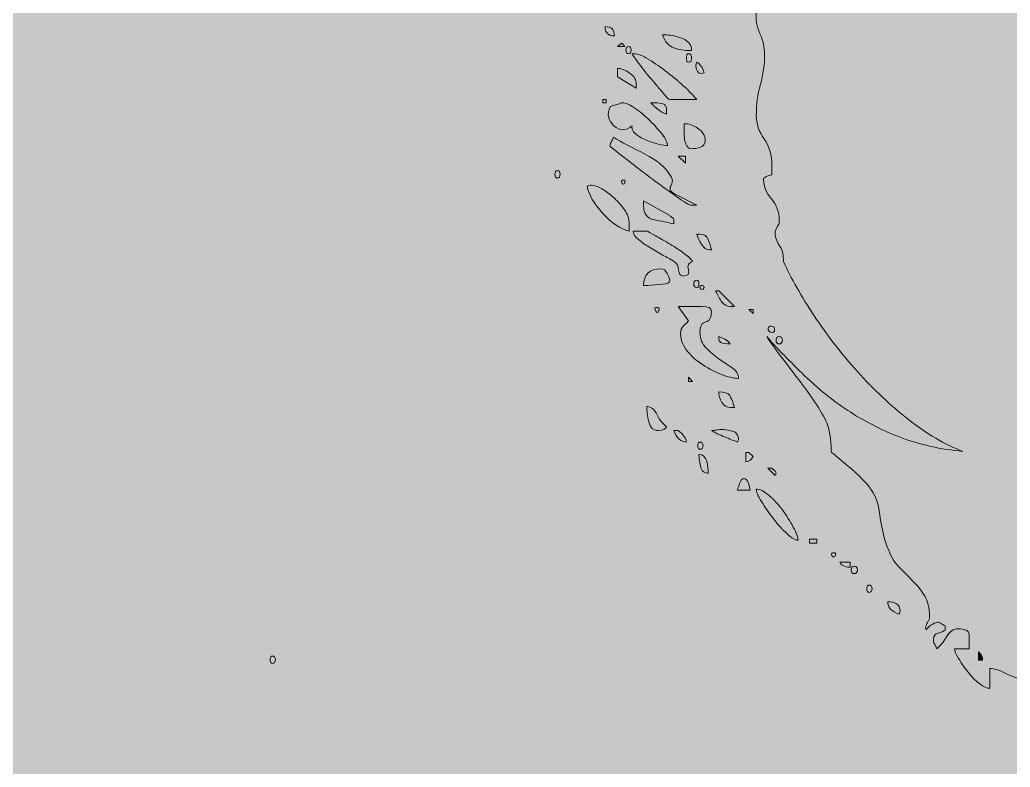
# Model space of a CAD drawing. Extents: x 885 to 2116, y -2379 to -620.
# Drawn here: x 1377.3 to 1460.9, y -798.7 to -735.6 of the extents above; entities that cross this region are included whole.
import ezdxf

# ---------------------------------------------------------------- set-up
doc = ezdxf.new("R2010")
doc.units = 0
doc.header["$MEASUREMENT"] = 0
doc.layers.add('Layer 1', color=7, linetype='Continuous')

# ---------------------------------------------------------------- blocks, each defined once
blk = doc.blocks.new('block 4')
at = {"layer": 'Layer 1', "true_color": 0x2e3543}
h = blk.add_hatch(color=159, dxfattribs=at)
h.dxf.hatch_style = 2
h.paths.add_polyline_path([(2116.111, -2379.24), (884.786, -2379.24), (884.786, -620.208), (2116.111, -620.208)])
blk = doc.blocks.new('block 3')
at = {"layer": 'Layer 1'}
blk.add_blockref('block 4', (0, 0), dxfattribs=at)
blk = doc.blocks.new('block 5')
at = {"layer": 'Layer 1', "true_color": 0xebe715}
h = blk.add_hatch(color=2, dxfattribs=at)
h.dxf.hatch_style = 2
edge = h.paths.add_edge_path()
edge.add_spline(control_points=[(1458.2, -789.639), (1458.2, -789.639), (1458.552, -789.639), (1458.552, -789.639), (1458.552, -789.347), (1458.434, -789.11), (1458.2, -788.934), (1458.2, -788.934), (1458.2, -789.639), (1458.2, -789.639)], knot_values=[0, 0, 0, 0, 1, 1, 1, 2, 2, 2, 3, 3, 3, 3], degree=3, periodic=1)
at = {"layer": 'Layer 1', "lineweight": 0}
for points in [[(1427.746, -737.885), (1428.099, -737.621), (1428.363, -737.885), (1427.746, -737.885)], [(1426.778, -742.372), (1426.778, -742.637), (1426.515, -742.637), (1426.515, -742.372), (1426.778, -742.372)], [(1433.467, -747.127), (1433.467, -747.741), (1432.852, -747.127), (1433.467, -747.127)], [(1438.836, -760.066), (1439.189, -760.066), (1439.189, -760.418), (1438.836, -760.066)], [(1434.083, -766.136), (1433.732, -766.136), (1433.732, -765.787), (1434.083, -766.136)], [(1440.422, -773.445), (1440.773, -773.445), (1441.037, -773.706), (1441.126, -773.882), (1441.037, -774.059), (1440.422, -773.445)], [(1444.558, -779.427), (1444.558, -779.78), (1443.942, -779.78), (1443.942, -779.427), (1444.558, -779.427)]]:
    blk.add_lwpolyline(points, dxfattribs=at)
for points, knots in [([(2085.856, -929.007), (2085.63, -928.87), (2085.406, -928.746), (2085.18, -928.61), (2085.18, -928.61), (2085.18, -716.487), (2085.18, -716.487), (2085.18, -682.754), (2057.734, -655.309), (2024, -655.309), (2024, -655.309), (976.897, -655.309), (976.897, -655.309), (943.162, -655.309), (915.717, -682.754), (915.717, -716.487), (915.717, -716.487), (915.717, -928.61), (915.717, -928.61), (915.491, -928.746), (915.267, -928.87), (915.04, -929.007), (915.04, -929.007), (915.281, -929.052), (915.717, -929.139), (915.717, -929.139), (915.717, -2282.962), (915.717, -2282.962), (915.717, -2316.695), (943.162, -2344.138), (976.897, -2344.138), (976.897, -2344.138), (2024, -2344.138), (2024, -2344.138), (2057.734, -2344.138), (2085.18, -2316.695), (2085.18, -2282.962), (2085.18, -2282.962), (2085.18, -929.139), (2085.18, -929.139), (2085.615, -929.052), (2085.856, -929.007), (2085.856, -929.007)], [0, 0, 0, 0, 1, 1, 1, 2, 2, 2, 3, 3, 3, 4, 4, 4, 5, 5, 5, 6, 6, 6, 7, 7, 7, 8, 8, 8, 9, 9, 9, 10, 10, 10, 11, 11, 11, 12, 12, 12, 13, 13, 13, 14, 14, 14, 14]), ([(1511.802, -700.742), (1511.627, -700.975), (1511.523, -701.183), (1511.495, -701.356), (1511.465, -701.532), (1511.451, -701.769), (1511.451, -702.061), (1511.451, -702.707), (1511.583, -703.353), (1511.846, -703.998), (1512.11, -704.643), (1512.419, -705.275), (1512.77, -705.892), (1513.123, -706.506), (1513.475, -707.109), (1513.827, -707.695), (1514.179, -708.284), (1514.472, -708.837), (1514.707, -709.366), (1514.707, -709.486), (1514.765, -709.691), (1514.883, -709.984), (1515, -710.277), (1515.118, -710.658), (1515.236, -711.127), (1515.468, -712.71), (1515.573, -714.502), (1515.543, -716.495), (1515.513, -718.492), (1515.336, -720.503), (1515.015, -722.527), (1514.693, -724.548), (1514.194, -726.503), (1513.52, -728.379), (1512.844, -730.256), (1512.008, -731.843), (1511.01, -733.13), (1512.477, -731.959), (1513.708, -730.743), (1514.707, -729.48), (1515.705, -728.217), (1516.511, -726.897), (1517.128, -725.518), (1517.744, -724.139), (1518.257, -722.672), (1518.668, -721.116), (1519.077, -719.564), (1519.46, -717.907), (1519.813, -716.142), (1519.813, -716.672), (1519.768, -717.377), (1519.68, -718.255), (1519.592, -719.138), (1519.49, -720.062), (1519.372, -721.028), (1519.254, -721.998), (1519.109, -722.922), (1518.932, -723.801), (1518.756, -724.683), (1518.55, -725.384), (1518.315, -725.913), (1518.081, -726.503), (1518.153, -727), (1518.536, -727.409), (1518.917, -727.822), (1519.109, -728.086), (1519.109, -728.203), (1519.109, -728.672), (1518.947, -728.997), (1518.624, -729.169), (1518.301, -729.346), (1518.141, -729.642), (1518.141, -730.051), (1518.141, -730.52), (1518.257, -730.975), (1518.492, -731.416), (1518.726, -731.854), (1518.844, -732.28), (1518.844, -732.693), (1518.844, -732.75), (1518.814, -732.778), (1518.756, -732.778), (1518.756, -732.898), (1518.652, -733.176), (1518.448, -733.617), (1518.241, -734.054), (1518.141, -734.333), (1518.141, -734.453), (1518.197, -734.979), (1518.301, -735.377), (1518.448, -735.638), (1518.594, -735.903), (1518.784, -736.094), (1519.02, -736.213), (1519.254, -736.33), (1519.49, -736.464), (1519.724, -736.609), (1519.957, -736.756), (1520.194, -736.975), (1520.428, -737.268), (1520.017, -737.737), (1519.738, -738.15), (1519.592, -738.499), (1519.446, -738.852), (1519.372, -739.293), (1519.372, -739.822), (1519.372, -740.115), (1519.401, -740.365), (1519.46, -740.57), (1519.518, -740.774), (1519.724, -740.936), (1520.076, -741.053), (1519.782, -741.173), (1519.592, -741.303), (1519.504, -741.448), (1519.416, -741.596), (1519.372, -741.787), (1519.372, -742.02), (1519.372, -742.079), (1519.385, -742.139), (1519.416, -742.196), (1519.446, -742.256), (1519.46, -742.316), (1519.46, -742.372), (1519.46, -742.432), (1519.504, -742.58), (1519.592, -742.813), (1519.68, -743.049), (1519.724, -743.194), (1519.724, -743.254), (1519.724, -743.314), (1519.68, -743.431), (1519.592, -743.607), (1519.504, -743.783), (1519.46, -743.9), (1519.46, -743.956), (1519.46, -743.956), (1519.46, -744.221), (1519.46, -744.221), (1519.46, -744.517), (1519.474, -744.736), (1519.504, -744.88), (1519.532, -745.028), (1519.606, -745.25), (1519.724, -745.544), (1519.43, -745.953), (1519.137, -746.422), (1518.844, -746.951), (1518.55, -747.48), (1518.403, -748.005), (1518.403, -748.535), (1518.403, -749.004), (1518.579, -749.254), (1518.932, -749.283), (1519.283, -749.314), (1519.46, -749.533), (1519.46, -749.942), (1519.46, -750.88), (1519.314, -751.762), (1519.02, -752.584), (1518.726, -753.406), (1518.638, -754.316), (1518.756, -755.311), (1518.579, -755.607), (1518.373, -755.766), (1518.141, -755.797), (1517.904, -755.826), (1517.788, -756.048), (1517.788, -756.457), (1517.788, -756.926), (1517.86, -757.335), (1518.008, -757.688), (1518.153, -758.041), (1518.227, -758.538), (1518.227, -759.184), (1518.227, -759.304), (1518.213, -759.568), (1518.185, -759.977), (1518.153, -760.387), (1518.141, -760.651), (1518.141, -760.768), (1518.081, -760.827), (1517.964, -760.976), (1517.788, -761.209), (1517.611, -761.445), (1517.524, -761.621), (1517.524, -761.738), (1517.581, -761.797), (1517.642, -761.886), (1517.7, -762.002), (1517.7, -762.002), (1517.876, -762.351), (1517.876, -762.351), (1517.524, -763.995), (1517.024, -765.904), (1516.379, -768.073), (1515.733, -770.246), (1515.059, -772.242), (1514.356, -774.059), (1513.181, -775.526), (1511.595, -777.022), (1509.602, -778.549), (1507.606, -780.077), (1505.465, -781.364), (1503.177, -782.422), (1500.888, -783.477), (1498.571, -784.196), (1496.223, -784.577), (1493.876, -784.958), (1491.734, -784.768), (1489.798, -784.006), (1491.969, -785.237), (1494.068, -786.017), (1496.091, -786.338), (1498.115, -786.662), (1500.11, -786.63), (1502.077, -786.25), (1504.041, -785.869), (1506.008, -785.195), (1507.974, -784.225), (1509.939, -783.259), (1511.948, -782.098), (1514.003, -780.75), (1513.708, -781.219), (1513.093, -781.819), (1512.155, -782.553), (1511.215, -783.287), (1510.218, -784.006), (1509.161, -784.708), (1508.105, -785.414), (1507.167, -786.031), (1506.345, -786.556), (1505.523, -787.085), (1505.084, -787.382), (1505.026, -787.438), (1504.555, -787.967), (1504.202, -788.405), (1503.969, -788.757), (1503.735, -789.11), (1503.586, -789.287), (1503.529, -789.287), (1503.117, -789.579), (1502.31, -790.066), (1501.108, -790.74), (1499.906, -791.413), (1498.629, -792.101), (1497.28, -792.807), (1495.928, -793.512), (1494.668, -794.126), (1493.495, -794.655), (1492.32, -795.184), (1491.558, -795.449), (1491.207, -795.449), (1491.207, -795.449), (1491.207, -796.768), (1491.207, -796.768), (1490.56, -796.768), (1490.018, -796.578), (1489.577, -796.197), (1489.138, -795.816), (1488.567, -795.625), (1487.862, -795.625), (1486.863, -795.625), (1485.837, -795.77), (1484.782, -796.063), (1483.726, -796.359), (1482.786, -796.736), (1481.965, -797.209), (1481.965, -797.209), (1481.701, -796.944), (1481.701, -796.944), (1480.174, -797.001), (1478.928, -796.842), (1477.96, -796.461), (1476.992, -796.08), (1476.126, -795.886), (1475.364, -795.886), (1475.07, -795.886), (1474.879, -796.006), (1474.791, -796.239), (1474.705, -796.476), (1474.512, -796.592), (1474.219, -796.592), (1473.692, -796.592), (1473.177, -796.373), (1472.68, -795.932), (1472.18, -795.491), (1471.696, -795.273), (1471.226, -795.273), (1470.992, -795.273), (1470.831, -795.329), (1470.743, -795.449), (1470.655, -795.565), (1470.493, -795.625), (1470.258, -795.625), (1469.963, -795.625), (1469.759, -795.579), (1469.642, -795.491), (1469.524, -795.403), (1469.452, -795.301), (1469.422, -795.184), (1469.392, -795.068), (1469.364, -794.934), (1469.334, -794.786), (1469.304, -794.641), (1469.202, -794.511), (1469.027, -794.391), (1468.44, -794.038), (1467.648, -793.777), (1466.65, -793.601), (1465.652, -793.424), (1464.859, -793.248), (1464.274, -793.071), (1464.097, -793.071), (1463.877, -792.839), (1463.614, -792.366), (1463.349, -791.897), (1462.718, -791.516), (1461.722, -791.223), (1461.309, -791.107), (1460.87, -790.931), (1460.401, -790.694), (1459.93, -790.461), (1459.521, -790.341), (1459.168, -790.341), (1459.168, -790.341), (1459.168, -792.013), (1459.168, -792.013), (1458.933, -792.013), (1458.641, -791.883), (1458.288, -791.618), (1457.937, -791.354), (1457.612, -791.033), (1457.32, -790.652), (1457.025, -790.271), (1456.762, -789.89), (1456.528, -789.505), (1456.293, -789.124), (1456.177, -788.846), (1456.177, -788.669), (1456.177, -788.669), (1457.408, -788.669), (1457.408, -788.669), (1457.408, -788.2), (1457.408, -787.805), (1457.408, -787.48), (1457.408, -787.16), (1457.085, -786.997), (1456.439, -786.997), (1456.089, -786.997), (1455.78, -787.22), (1455.515, -787.657), (1455.252, -788.098), (1454.972, -788.436), (1454.679, -788.669), (1454.679, -788.613), (1454.635, -788.51), (1454.547, -788.363), (1454.459, -788.218), (1454.415, -788.112), (1454.415, -788.055), (1454.415, -788.055), (1454.415, -787.879), (1454.415, -787.879), (1454.415, -787.586), (1454.547, -787.41), (1454.812, -787.35), (1455.076, -787.294), (1455.265, -787.205), (1455.383, -787.085), (1455.383, -787.085), (1455.383, -786.732), (1455.383, -786.732), (1455.265, -786.676), (1455.133, -786.602), (1454.988, -786.514), (1454.84, -786.426), (1454.737, -786.412), (1454.679, -786.468), (1454.561, -786.468), (1454.401, -786.546), (1454.196, -786.69), (1453.99, -786.838), (1453.857, -786.969), (1453.8, -787.085), (1453.8, -787.085), (1453.711, -786.909), (1453.711, -786.909), (1453.711, -786.909), (1453.8, -786.732), (1453.8, -786.732), (1453.8, -786.676), (1453.828, -786.588), (1453.887, -786.468), (1453.887, -786.468), (1454.064, -786.119), (1454.064, -786.119), (1454.064, -786.119), (1454.064, -785.942), (1454.064, -785.942), (1454.064, -785.237), (1453.931, -784.666), (1453.667, -784.225), (1453.404, -783.784), (1453.08, -783.374), (1452.699, -782.994), (1452.318, -782.613), (1451.937, -782.232), (1451.556, -781.847), (1451.173, -781.466), (1450.865, -780.983), (1450.632, -780.397), (1450.279, -779.575), (1450.029, -778.577), (1449.882, -777.403), (1449.735, -776.232), (1449.339, -775.322), (1448.695, -774.676), (1448.577, -774.56), (1448.386, -774.369), (1448.122, -774.105), (1447.859, -773.84), (1447.564, -773.576), (1447.242, -773.311), (1446.919, -773.047), (1446.626, -772.8), (1446.362, -772.563), (1446.097, -772.33), (1445.907, -772.182), (1445.79, -772.122), (1445.79, -771.36), (1445.702, -770.627), (1445.526, -769.921), (1445.408, -769.572), (1445.129, -769.043), (1444.69, -768.337), (1444.249, -767.636), (1443.736, -766.902), (1443.15, -766.136), (1442.563, -765.374), (1442.005, -764.64), (1441.476, -763.939), (1440.949, -763.233), (1440.566, -762.704), (1440.333, -762.351), (1441.446, -763.586), (1442.577, -764.746), (1443.722, -765.829), (1444.866, -766.916), (1446.097, -767.886), (1447.418, -768.736), (1448.739, -769.586), (1450.175, -770.306), (1451.73, -770.891), (1453.284, -771.477), (1455.002, -771.858), (1456.88, -772.034), (1455.353, -771.449), (1453.828, -770.553), (1452.303, -769.35), (1450.776, -768.147), (1449.339, -766.799), (1447.989, -765.3), (1446.64, -763.805), (1445.424, -762.235), (1444.337, -760.591), (1443.25, -758.951), (1442.386, -757.424), (1441.741, -756.016), (1441.741, -756.016), (1441.741, -755.84), (1441.741, -755.84), (1441.741, -755.371), (1441.623, -754.975), (1441.39, -754.651), (1441.154, -754.33), (1441.037, -753.935), (1441.037, -753.463), (1441.037, -753.463), (1441.213, -753.11), (1441.213, -753.11), (1441.27, -752.993), (1441.33, -752.905), (1441.39, -752.849), (1441.39, -752.849), (1441.39, -752.496), (1441.39, -752.496), (1441.39, -751.851), (1441.17, -751.261), (1440.729, -750.736), (1440.289, -750.207), (1440.069, -749.677), (1440.069, -749.152), (1440.069, -749.152), (1440.069, -749.064), (1440.069, -749.064), (1440.069, -749.004), (1440.097, -748.975), (1440.157, -748.975), (1440.157, -748.916), (1440.245, -748.859), (1440.422, -748.799), (1440.596, -748.739), (1440.714, -748.711), (1440.773, -748.711), (1440.773, -748.711), (1440.773, -747.917), (1440.773, -747.917), (1440.773, -747.039), (1440.552, -746.291), (1440.113, -745.674), (1439.672, -745.057), (1439.453, -744.397), (1439.453, -743.695), (1439.453, -742.813), (1439.57, -741.949), (1439.805, -741.095), (1440.039, -740.249), (1440.157, -739.381), (1440.157, -738.499), (1440.157, -737.974), (1440.025, -737.399), (1439.76, -736.785), (1439.498, -736.168), (1439.393, -735.596), (1439.453, -735.067), (1439.453, -735.067), (1440.157, -733.748), (1440.157, -733.748), (1440.157, -733.748), (1440.157, -732.778), (1440.157, -732.778), (1440.097, -732.721), (1440.025, -732.573), (1439.937, -732.34), (1439.848, -732.104), (1439.805, -731.959), (1439.805, -731.899), (1439.805, -731.843), (1439.848, -731.783), (1439.937, -731.723), (1440.025, -731.667), (1440.097, -731.607), (1440.157, -731.547), (1440.157, -731.49), (1440.201, -731.388), (1440.289, -731.24), (1440.378, -731.092), (1440.422, -730.99), (1440.422, -730.93), (1440.422, -730.93), (1440.422, -730.757), (1440.422, -730.757), (1440.422, -730.287), (1440.259, -729.935), (1439.937, -729.698), (1439.614, -729.465), (1439.453, -729.141), (1439.453, -728.732), (1439.453, -728.146), (1439.598, -727.455), (1439.892, -726.661), (1440.186, -725.871), (1440.566, -725.268), (1441.037, -724.859), (1441.154, -723.92), (1441.257, -722.982), (1441.346, -722.04), (1441.432, -721.102), (1441.446, -720.164), (1441.39, -719.225), (1441.857, -718.993), (1442.182, -718.757), (1442.357, -718.52), (1442.357, -718.287), (1442.386, -717.758), (1442.444, -716.936), (1442.503, -716.114), (1442.591, -715.25), (1442.709, -714.34), (1442.825, -713.43), (1442.958, -712.552), (1443.106, -711.698), (1443.25, -710.848), (1443.413, -710.277), (1443.589, -709.984), (1443.589, -709.984), (1444.91, -709.366), (1444.91, -709.366), (1444.967, -709.31), (1445.087, -708.985), (1445.261, -708.4), (1445.437, -707.814), (1445.584, -707.183), (1445.702, -706.506), (1445.818, -705.832), (1445.923, -705.201), (1446.011, -704.615), (1446.097, -704.03), (1446.141, -703.705), (1446.141, -703.645), (1446.376, -703.468), (1446.715, -703.204), (1447.154, -702.855), (1447.595, -702.502), (1448.02, -702.093), (1448.43, -701.62), (1448.84, -701.151), (1449.192, -700.696), (1449.487, -700.259), (1449.78, -699.818), (1449.926, -699.419), (1449.926, -699.07), (1449.926, -699.07), (1449.926, -698.894), (1449.926, -698.894), (1449.926, -698.834), (1449.882, -698.672), (1449.794, -698.411), (1449.707, -698.146), (1449.663, -697.984), (1449.663, -697.923), (1449.663, -697.807), (1449.735, -697.589), (1449.882, -697.264), (1450.029, -696.943), (1450.161, -696.752), (1450.279, -696.693), (1450.512, -696.869), (1450.836, -696.957), (1451.247, -696.957), (1451.247, -696.957), (1451.512, -696.957), (1451.512, -696.957), (1451.512, -696.724), (1451.612, -696.34), (1451.819, -695.811), (1452.023, -695.285), (1452.288, -694.756), (1452.611, -694.227), (1452.933, -693.701), (1453.256, -693.215), (1453.579, -692.777), (1453.902, -692.336), (1454.18, -692.058), (1454.415, -691.941), (1454.473, -691.881), (1454.679, -691.867), (1455.032, -691.895), (1455.383, -691.927), (1455.59, -691.941), (1455.648, -691.941), (1456.177, -691.821), (1456.586, -691.603), (1456.88, -691.278), (1457.173, -690.957), (1457.466, -690.562), (1457.761, -690.093), (1459.521, -689.387), (1461.485, -688.816), (1463.657, -688.375), (1465.828, -687.934), (1467.985, -687.701), (1470.126, -687.67), (1472.269, -687.641), (1474.308, -687.877), (1476.244, -688.375), (1478.181, -688.872), (1479.823, -689.74), (1481.174, -690.971), (1479.706, -689.271), (1478.181, -687.934), (1476.595, -686.968), (1475.011, -685.998), (1473.339, -685.31), (1471.579, -684.897), (1469.819, -684.488), (1467.999, -684.311), (1466.122, -684.372), (1464.244, -684.428), (1462.278, -684.632), (1460.224, -684.985), (1460.459, -684.753), (1461.075, -684.474), (1462.073, -684.149), (1463.069, -683.828), (1464.214, -683.504), (1465.505, -683.183), (1466.796, -682.862), (1468.147, -682.611), (1469.554, -682.435), (1470.964, -682.259), (1472.195, -682.23), (1473.251, -682.347), (1473.486, -682.347), (1473.632, -682.403), (1473.692, -682.523), (1473.749, -682.64), (1473.925, -682.699), (1474.219, -682.699), (1474.219, -682.699), (1474.66, -682.699), (1474.66, -682.699), (1474.717, -682.699), (1474.835, -682.64), (1475.011, -682.523), (1475.188, -682.403), (1475.304, -682.347), (1475.364, -682.347), (1475.422, -682.347), (1475.671, -682.403), (1476.112, -682.523), (1476.553, -682.64), (1476.829, -682.699), (1476.947, -682.699), (1476.947, -682.699), (1479.5, -682.699), (1479.5, -682.699), (1479.558, -682.64), (1479.646, -682.579), (1479.764, -682.523), (1479.764, -682.523), (1480.117, -682.347), (1480.117, -682.347), (1480.234, -682.347), (1480.41, -682.463), (1480.644, -682.699), (1480.879, -682.932), (1481.114, -683.049), (1481.348, -683.049), (1481.641, -683.049), (1481.847, -682.932), (1481.965, -682.699), (1482.082, -682.463), (1482.286, -682.347), (1482.581, -682.347), (1483.461, -682.347), (1484.239, -682.449), (1484.913, -682.654), (1485.588, -682.862), (1486.247, -683.066), (1486.893, -683.271), (1487.539, -683.475), (1488.198, -683.666), (1488.874, -683.842), (1489.548, -684.019), (1490.327, -684.047), (1491.207, -683.931), (1491.207, -683.931), (1491.823, -684.632), (1491.823, -684.632), (1492.819, -684.4), (1493.832, -684.562), (1494.86, -685.119), (1495.884, -685.677), (1496.884, -686.382), (1497.853, -687.232), (1498.819, -688.082), (1499.758, -688.946), (1500.667, -689.828), (1501.578, -690.707), (1502.442, -691.296), (1503.266, -691.588), (1503.322, -691.588), (1503.529, -691.574), (1503.881, -691.543), (1504.234, -691.514), (1504.438, -691.529), (1504.497, -691.588), (1504.908, -691.821), (1505.421, -692.453), (1506.038, -693.479), (1506.654, -694.506), (1507.299, -695.578), (1507.974, -696.693), (1508.649, -697.807), (1509.324, -698.792), (1509.998, -699.642), (1510.671, -700.491), (1511.274, -700.858), (1511.802, -700.742)], [0, 0, 0, 0, 1, 1, 1, 2, 2, 2, 3, 3, 3, 4, 4, 4, 5, 5, 5, 6, 6, 6, 7, 7, 7, 8, 8, 8, 9, 9, 9, 10, 10, 10, 11, 11, 11, 12, 12, 12, 13, 13, 13, 14, 14, 14, 15, 15, 15, 16, 16, 16, 17, 17, 17, 18, 18, 18, 19, 19, 19, 20, 20, 20, 21, 21, 21, 22, 22, 22, 23, 23, 23, 24, 24, 24, 25, 25, 25, 26, 26, 26, 27, 27, 27, 28, 28, 28, 29, 29, 29, 30, 30, 30, 31, 31, 31, 32, 32, 32, 33, 33, 33, 34, 34, 34, 35, 35, 35, 36, 36, 36, 37, 37, 37, 38, 38, 38, 39, 39, 39, 40, 40, 40, 41, 41, 41, 42, 42, 42, 43, 43, 43, 44, 44, 44, 45, 45, 45, 46, 46, 46, 47, 47, 47, 48, 48, 48, 49, 49, 49, 50, 50, 50, 51, 51, 51, 52, 52, 52, 53, 53, 53, 54, 54, 54, 55, 55, 55, 56, 56, 56, 57, 57, 57, 58, 58, 58, 59, 59, 59, 60, 60, 60, 61, 61, 61, 62, 62, 62, 63, 63, 63, 64, 64, 64, 65, 65, 65, 66, 66, 66, 67, 67, 67, 68, 68, 68, 69, 69, 69, 70, 70, 70, 71, 71, 71, 72, 72, 72, 73, 73, 73, 74, 74, 74, 75, 75, 75, 76, 76, 76, 77, 77, 77, 78, 78, 78, 79, 79, 79, 80, 80, 80, 81, 81, 81, 82, 82, 82, 83, 83, 83, 84, 84, 84, 85, 85, 85, 86, 86, 86, 87, 87, 87, 88, 88, 88, 89, 89, 89, 90, 90, 90, 91, 91, 91, 92, 92, 92, 93, 93, 93, 94, 94, 94, 95, 95, 95, 96, 96, 96, 97, 97, 97, 98, 98, 98, 99, 99, 99, 100, 100, 100, 101, 101, 101, 102, 102, 102, 103, 103, 103, 104, 104, 104, 105, 105, 105, 106, 106, 106, 107, 107, 107, 108, 108, 108, 109, 109, 109, 110, 110, 110, 111, 111, 111, 112, 112, 112, 113, 113, 113, 114, 114, 114, 115, 115, 115, 116, 116, 116, 117, 117, 117, 118, 118, 118, 119, 119, 119, 120, 120, 120, 121, 121, 121, 122, 122, 122, 123, 123, 123, 124, 124, 124, 125, 125, 125, 126, 126, 126, 127, 127, 127, 128, 128, 128, 129, 129, 129, 130, 130, 130, 131, 131, 131, 132, 132, 132, 133, 133, 133, 134, 134, 134, 135, 135, 135, 136, 136, 136, 137, 137, 137, 138, 138, 138, 139, 139, 139, 140, 140, 140, 141, 141, 141, 142, 142, 142, 143, 143, 143, 144, 144, 144, 145, 145, 145, 146, 146, 146, 147, 147, 147, 148, 148, 148, 149, 149, 149, 150, 150, 150, 151, 151, 151, 152, 152, 152, 153, 153, 153, 154, 154, 154, 155, 155, 155, 156, 156, 156, 157, 157, 157, 158, 158, 158, 159, 159, 159, 160, 160, 160, 161, 161, 161, 162, 162, 162, 163, 163, 163, 164, 164, 164, 165, 165, 165, 166, 166, 166, 167, 167, 167, 168, 168, 168, 169, 169, 169, 170, 170, 170, 171, 171, 171, 172, 172, 172, 173, 173, 173, 174, 174, 174, 175, 175, 175, 176, 176, 176, 177, 177, 177, 178, 178, 178, 179, 179, 179, 180, 180, 180, 181, 181, 181, 182, 182, 182, 183, 183, 183, 184, 184, 184, 185, 185, 185, 186, 186, 186, 187, 187, 187, 188, 188, 188, 189, 189, 189, 190, 190, 190, 191, 191, 191, 192, 192, 192, 193, 193, 193, 194, 194, 194, 195, 195, 195, 196, 196, 196, 197, 197, 197, 198, 198, 198, 199, 199, 199, 200, 200, 200, 201, 201, 201, 202, 202, 202, 203, 203, 203, 204, 204, 204, 205, 205, 205, 206, 206, 206, 207, 207, 207, 208, 208, 208, 209, 209, 209, 210, 210, 210, 211, 211, 211, 212, 212, 212, 213, 213, 213, 214, 214, 214, 215, 215, 215, 216, 216, 216, 217, 217, 217, 218, 218, 218, 219, 219, 219, 220, 220, 220, 221, 221, 221, 222, 222, 222, 223, 223, 223, 224, 224, 224, 225, 225, 225, 226, 226, 226, 227, 227, 227, 228, 228, 228, 229, 229, 229, 230, 230, 230, 231, 231, 231, 232, 232, 232, 233, 233, 233, 234, 234, 234, 235, 235, 235, 236, 236, 236, 237, 237, 237, 238, 238, 238, 239, 239, 239, 240, 240, 240, 241, 241, 241, 242, 242, 242, 243, 243, 243, 244, 244, 244, 245, 245, 245, 246, 246, 246, 247, 247, 247, 248, 248, 248, 249, 249, 249, 250, 250, 250, 251, 251, 251, 252, 252, 252, 253, 253, 253, 254, 254, 254, 255, 255, 255, 256, 256, 256, 257, 257, 257, 258, 258, 258, 259, 259, 259, 260, 260, 260, 260]), ([(1427.483, -737.003), (1426.954, -737.003), (1426.69, -736.739), (1426.69, -736.213), (1427.218, -736.213), (1427.483, -736.475), (1427.483, -737.003)], [0, 0, 0, 0, 1, 1, 1, 2, 2, 2, 2]), ([(1432.499, -738.016), (1432.088, -737.872), (1431.765, -737.505), (1431.531, -736.916), (1431.531, -736.916), (1431.884, -736.916), (1431.884, -736.916), (1432.293, -736.916), (1432.748, -737.018), (1433.247, -737.226), (1433.746, -737.431), (1433.997, -737.769), (1433.997, -738.238), (1433.409, -738.238), (1432.908, -738.164), (1432.499, -738.016)], [0, 0, 0, 0, 1, 1, 1, 2, 2, 2, 3, 3, 3, 4, 4, 4, 5, 5, 5, 5]), ([(1428.449, -738.192), (1428.449, -737.988), (1428.538, -737.885), (1428.714, -737.885), (1428.83, -737.885), (1428.891, -737.988), (1428.891, -738.192), (1428.891, -738.4), (1428.83, -738.499), (1428.714, -738.499), (1428.538, -738.499), (1428.449, -738.4), (1428.449, -738.192)], [0, 0, 0, 0, 1, 1, 1, 2, 2, 2, 3, 3, 3, 4, 4, 4, 4]), ([(1429.155, -738.499), (1429.448, -738.499), (1429.859, -738.662), (1430.386, -738.986), (1430.915, -739.307), (1431.443, -739.674), (1431.972, -740.086), (1432.499, -740.496), (1432.996, -740.923), (1433.467, -741.36), (1433.936, -741.801), (1434.26, -742.139), (1434.436, -742.372), (1434.436, -742.372), (1432.148, -742.372), (1432.148, -742.372), (1432.088, -742.372), (1431.912, -742.196), (1431.619, -741.847), (1431.325, -741.494), (1430.988, -741.095), (1430.607, -740.658), (1430.224, -740.217), (1429.873, -739.776), (1429.55, -739.335), (1429.227, -738.898), (1429.037, -738.619), (1428.979, -738.499), (1428.979, -738.499), (1429.155, -738.499), (1429.155, -738.499)], [0, 0, 0, 0, 1, 1, 1, 2, 2, 2, 3, 3, 3, 4, 4, 4, 5, 5, 5, 6, 6, 6, 7, 7, 7, 8, 8, 8, 9, 9, 9, 10, 10, 10, 10]), ([(1433.997, -738.852), (1433.997, -739.088), (1433.908, -739.205), (1433.732, -739.205), (1433.614, -739.205), (1433.556, -739.088), (1433.556, -738.852), (1433.556, -738.619), (1433.614, -738.499), (1433.732, -738.499), (1433.908, -738.499), (1433.997, -738.619), (1433.997, -738.852)], [0, 0, 0, 0, 1, 1, 1, 2, 2, 2, 3, 3, 3, 4, 4, 4, 4]), ([(1434.436, -739.205), (1434.728, -739.381), (1434.933, -739.674), (1435.051, -740.086), (1435.051, -740.086), (1434.877, -740.171), (1434.877, -740.171), (1434.524, -740.171), (1434.347, -739.938), (1434.347, -739.469), (1434.347, -739.469), (1434.436, -739.205), (1434.436, -739.205)], [0, 0, 0, 0, 1, 1, 1, 2, 2, 2, 3, 3, 3, 4, 4, 4, 4]), ([(1428.758, -740.129), (1429.14, -740.393), (1429.332, -740.7), (1429.332, -741.053), (1429.332, -741.053), (1429.332, -741.406), (1429.332, -741.406), (1429.332, -741.406), (1427.746, -740.436), (1427.746, -740.436), (1427.746, -740.436), (1427.746, -739.734), (1427.746, -739.734), (1428.039, -739.734), (1428.376, -739.865), (1428.758, -740.129)], [0, 0, 0, 0, 1, 1, 1, 2, 2, 2, 3, 3, 3, 4, 4, 4, 5, 5, 5, 5]), ([(1431.531, -745.321), (1431.823, -745.706), (1431.972, -746.012), (1431.972, -746.245), (1431.795, -746.245), (1431.531, -746.203), (1431.18, -746.115), (1430.827, -746.027), (1430.474, -745.91), (1430.124, -745.762), (1429.771, -745.617), (1429.476, -745.441), (1429.243, -745.233), (1429.007, -745.028), (1428.919, -744.81), (1428.979, -744.573), (1428.449, -745.042), (1427.937, -745.042), (1427.439, -744.573), (1426.94, -744.104), (1426.836, -743.575), (1427.131, -742.99), (1427.189, -742.933), (1427.335, -742.873), (1427.57, -742.813), (1427.804, -742.757), (1427.981, -742.697), (1428.099, -742.637), (1428.099, -742.637), (1428.187, -742.637), (1428.187, -742.637), (1428.42, -742.637), (1428.758, -742.785), (1429.199, -743.078), (1429.638, -743.37), (1430.064, -743.723), (1430.474, -744.132), (1430.886, -744.545), (1431.236, -744.94), (1431.531, -745.321)], [0, 0, 0, 0, 1, 1, 1, 2, 2, 2, 3, 3, 3, 4, 4, 4, 5, 5, 5, 6, 6, 6, 7, 7, 7, 8, 8, 8, 9, 9, 9, 10, 10, 10, 11, 11, 11, 12, 12, 12, 13, 13, 13, 13]), ([(1430.563, -742.637), (1430.563, -742.637), (1430.915, -742.637), (1430.915, -742.637), (1431.148, -742.637), (1431.368, -742.669), (1431.575, -742.725), (1431.779, -742.785), (1431.884, -742.961), (1431.884, -743.254), (1431.884, -743.254), (1431.884, -743.607), (1431.884, -743.607), (1431.413, -743.431), (1430.973, -743.106), (1430.563, -742.637)], [0, 0, 0, 0, 1, 1, 1, 2, 2, 2, 3, 3, 3, 4, 4, 4, 5, 5, 5, 5]), ([(1433.379, -745.41), (1433.379, -744.969), (1433.379, -744.633), (1433.379, -744.397), (1433.732, -744.397), (1434.113, -744.531), (1434.524, -744.792), (1434.933, -745.057), (1435.139, -745.395), (1435.139, -745.804), (1435.139, -746.101), (1435.007, -746.291), (1434.744, -746.379), (1434.48, -746.468), (1434.201, -746.51), (1433.908, -746.51), (1433.848, -746.51), (1433.79, -746.482), (1433.732, -746.422), (1433.496, -746.189), (1433.379, -745.85), (1433.379, -745.41)], [0, 0, 0, 0, 1, 1, 1, 2, 2, 2, 3, 3, 3, 4, 4, 4, 5, 5, 5, 6, 6, 6, 7, 7, 7, 7]), ([(1427.131, -746.334), (1427.131, -746.334), (1427.131, -746.157), (1427.131, -746.157), (1427.131, -746.101), (1427.175, -745.998), (1427.263, -745.85), (1427.351, -745.706), (1427.395, -745.6), (1427.395, -745.544), (1428.099, -745.953), (1428.979, -746.422), (1430.035, -746.951), (1431.092, -747.48), (1431.795, -748.065), (1432.148, -748.711), (1432.323, -748.947), (1432.397, -749.138), (1432.367, -749.283), (1432.337, -749.43), (1432.293, -749.561), (1432.235, -749.677), (1432.176, -749.797), (1432.16, -749.9), (1432.19, -749.988), (1432.22, -750.076), (1432.323, -750.178), (1432.499, -750.295), (1432.499, -750.295), (1434.436, -751.261), (1434.436, -751.261), (1434.436, -751.261), (1433.908, -751.261), (1433.908, -751.261), (1433.79, -751.261), (1433.379, -751.014), (1432.676, -750.514), (1431.972, -750.016), (1431.208, -749.459), (1430.386, -748.841), (1429.564, -748.228), (1428.48, -747.392), (1427.131, -746.334)], [0, 0, 0, 0, 1, 1, 1, 2, 2, 2, 3, 3, 3, 4, 4, 4, 5, 5, 5, 6, 6, 6, 7, 7, 7, 8, 8, 8, 9, 9, 9, 10, 10, 10, 11, 11, 11, 12, 12, 12, 13, 13, 13, 14, 14, 14, 14]), ([(1422.904, -748.665), (1422.904, -748.873), (1422.818, -748.975), (1422.642, -748.975), (1422.523, -748.975), (1422.465, -748.873), (1422.465, -748.665), (1422.465, -748.461), (1422.523, -748.358), (1422.642, -748.358), (1422.818, -748.358), (1422.904, -748.461), (1422.904, -748.665)], [0, 0, 0, 0, 1, 1, 1, 2, 2, 2, 3, 3, 3, 4, 4, 4, 4]), ([(1427.483, -750.69), (1427.834, -751.014), (1428.127, -751.35), (1428.363, -751.702), (1428.596, -752.055), (1428.714, -752.379), (1428.714, -752.673), (1428.714, -752.673), (1428.714, -753.463), (1428.714, -753.463), (1428.01, -753.286), (1427.277, -752.788), (1426.515, -751.967), (1425.751, -751.145), (1425.31, -750.383), (1425.194, -749.677), (1425.252, -749.621), (1425.37, -749.589), (1425.547, -749.589), (1425.779, -749.589), (1426.074, -749.695), (1426.427, -749.9), (1426.778, -750.105), (1427.131, -750.369), (1427.483, -750.69)], [0, 0, 0, 0, 1, 1, 1, 2, 2, 2, 3, 3, 3, 4, 4, 4, 5, 5, 5, 6, 6, 6, 7, 7, 7, 8, 8, 8, 8]), ([(1428.099, -749.328), (1428.039, -749.208), (1428.083, -749.152), (1428.231, -749.152), (1428.376, -749.152), (1428.42, -749.208), (1428.363, -749.328), (1428.363, -749.445), (1428.319, -749.501), (1428.231, -749.501), (1428.143, -749.501), (1428.099, -749.445), (1428.099, -749.328)], [0, 0, 0, 0, 1, 1, 1, 2, 2, 2, 3, 3, 3, 4, 4, 4, 4]), ([(1432.499, -752.496), (1432.499, -752.496), (1432.499, -752.849), (1432.499, -752.849), (1431.972, -752.729), (1431.413, -752.612), (1430.827, -752.496), (1430.24, -752.379), (1429.947, -751.998), (1429.947, -751.35), (1429.947, -751.35), (1429.947, -750.912), (1429.947, -750.912), (1429.947, -750.912), (1432.148, -752.143), (1432.148, -752.143), (1432.204, -752.203), (1432.279, -752.263), (1432.367, -752.32), (1432.455, -752.379), (1432.499, -752.436), (1432.499, -752.496)], [0, 0, 0, 0, 1, 1, 1, 2, 2, 2, 3, 3, 3, 4, 4, 4, 5, 5, 5, 6, 6, 6, 7, 7, 7, 7]), ([(1431.663, -755.533), (1431.28, -755.328), (1430.899, -755.106), (1430.519, -754.873), (1430.136, -754.637), (1429.799, -754.404), (1429.506, -754.168), (1429.211, -753.935), (1429.067, -753.699), (1429.067, -753.463), (1429.067, -753.463), (1430.298, -753.463), (1430.298, -753.463), (1430.356, -753.522), (1430.577, -753.653), (1430.959, -753.861), (1431.34, -754.066), (1431.751, -754.298), (1432.19, -754.563), (1432.632, -754.828), (1433.028, -755.092), (1433.379, -755.356), (1433.732, -755.621), (1433.965, -755.84), (1434.083, -756.016), (1433.732, -756.133), (1433.614, -756.369), (1433.732, -756.721), (1433.848, -757.071), (1433.702, -757.247), (1433.291, -757.247), (1433.057, -757.247), (1432.924, -757.071), (1432.896, -756.721), (1432.866, -756.369), (1432.734, -756.133), (1432.499, -756.016), (1432.323, -755.9), (1432.044, -755.737), (1431.663, -755.533)], [0, 0, 0, 0, 1, 1, 1, 2, 2, 2, 3, 3, 3, 4, 4, 4, 5, 5, 5, 6, 6, 6, 7, 7, 7, 8, 8, 8, 9, 9, 9, 10, 10, 10, 11, 11, 11, 12, 12, 12, 13, 13, 13, 13]), ([(1434.832, -754.563), (1434.626, -754.242), (1434.494, -753.963), (1434.436, -753.727), (1434.436, -753.727), (1434.7, -753.727), (1434.7, -753.727), (1435.051, -753.727), (1435.286, -753.875), (1435.404, -754.168), (1435.52, -754.461), (1435.609, -754.753), (1435.668, -755.046), (1435.668, -755.046), (1435.492, -755.046), (1435.492, -755.046), (1435.258, -755.046), (1435.037, -754.887), (1434.832, -754.563)], [0, 0, 0, 0, 1, 1, 1, 2, 2, 2, 3, 3, 3, 4, 4, 4, 5, 5, 5, 6, 6, 6, 6]), ([(1430.915, -757.995), (1430.386, -758.027), (1430.064, -758.041), (1429.947, -758.041), (1429.947, -757.102), (1430.444, -756.634), (1431.443, -756.634), (1431.619, -756.634), (1431.779, -756.764), (1431.928, -757.029), (1432.072, -757.293), (1432.148, -757.483), (1432.148, -757.6), (1432.148, -757.777), (1432.06, -757.864), (1431.884, -757.864), (1431.765, -757.924), (1431.443, -757.967), (1430.915, -757.995)], [0, 0, 0, 0, 1, 1, 1, 2, 2, 2, 3, 3, 3, 4, 4, 4, 5, 5, 5, 6, 6, 6, 6]), ([(1434.612, -757.907), (1434.612, -758.115), (1434.552, -758.217), (1434.436, -758.217), (1434.26, -758.217), (1434.171, -758.115), (1434.171, -757.907), (1434.171, -757.702), (1434.26, -757.6), (1434.436, -757.6), (1434.552, -757.6), (1434.612, -757.702), (1434.612, -757.907)], [0, 0, 0, 0, 1, 1, 1, 2, 2, 2, 3, 3, 3, 4, 4, 4, 4]), ([(1435.051, -758.217), (1434.933, -758.45), (1434.817, -758.45), (1434.7, -758.217), (1434.7, -758.101), (1434.756, -758.041), (1434.877, -758.041), (1434.993, -758.041), (1435.051, -758.101), (1435.051, -758.217)], [0, 0, 0, 0, 1, 1, 1, 2, 2, 2, 3, 3, 3, 3]), ([(1436.284, -758.482), (1436.4, -758.599), (1436.621, -758.82), (1436.943, -759.142), (1437.266, -759.462), (1437.487, -759.685), (1437.605, -759.801), (1437.605, -759.801), (1437.252, -759.801), (1437.252, -759.801), (1436.958, -759.801), (1436.709, -759.656), (1436.504, -759.36), (1436.298, -759.067), (1436.137, -758.775), (1436.019, -758.482), (1436.019, -758.482), (1436.284, -758.482), (1436.284, -758.482)], [0, 0, 0, 0, 1, 1, 1, 2, 2, 2, 3, 3, 3, 4, 4, 4, 5, 5, 5, 6, 6, 6, 6]), ([(1430.915, -760.066), (1430.855, -759.949), (1430.899, -759.889), (1431.048, -759.889), (1431.192, -759.889), (1431.266, -759.949), (1431.266, -760.066), (1431.148, -760.418), (1431.032, -760.418), (1430.915, -760.066)], [0, 0, 0, 0, 1, 1, 1, 2, 2, 2, 3, 3, 3, 3]), ([(1434.744, -764.598), (1434.185, -764.217), (1433.746, -763.776), (1433.423, -763.275), (1433.101, -762.778), (1432.996, -762.267), (1433.115, -761.738), (1433.173, -761.621), (1433.277, -761.487), (1433.423, -761.343), (1433.569, -761.195), (1433.672, -761.092), (1433.732, -761.032), (1433.732, -761.032), (1432.852, -759.801), (1432.852, -759.801), (1432.852, -759.801), (1433.908, -759.801), (1433.908, -759.801), (1434.025, -759.801), (1434.347, -759.801), (1434.877, -759.801), (1435.404, -759.801), (1435.668, -759.949), (1435.668, -760.242), (1435.668, -760.768), (1435.506, -761.064), (1435.184, -761.12), (1434.861, -761.18), (1434.7, -761.473), (1434.7, -762.002), (1434.7, -762.528), (1434.877, -762.969), (1435.228, -763.322), (1435.58, -763.674), (1435.945, -763.981), (1436.328, -764.246), (1436.709, -764.51), (1437.076, -764.761), (1437.429, -764.993), (1437.78, -765.23), (1437.956, -765.523), (1437.956, -765.875), (1437.545, -765.875), (1437.046, -765.755), (1436.46, -765.523), (1435.873, -765.29), (1435.302, -764.979), (1434.744, -764.598)], [0, 0, 0, 0, 1, 1, 1, 2, 2, 2, 3, 3, 3, 4, 4, 4, 5, 5, 5, 6, 6, 6, 7, 7, 7, 8, 8, 8, 9, 9, 9, 10, 10, 10, 11, 11, 11, 12, 12, 12, 13, 13, 13, 14, 14, 14, 15, 15, 15, 16, 16, 16, 16]), ([(1440.466, -761.78), (1440.434, -761.635), (1440.478, -761.533), (1440.596, -761.473), (1440.773, -761.473), (1440.889, -761.505), (1440.949, -761.561), (1441.065, -761.854), (1441.007, -762.002), (1440.773, -762.002), (1440.596, -762.002), (1440.494, -761.928), (1440.466, -761.78)], [0, 0, 0, 0, 1, 1, 1, 2, 2, 2, 3, 3, 3, 4, 4, 4, 4]), ([(1437.252, -762.969), (1437.252, -762.969), (1436.988, -762.969), (1436.988, -762.969), (1436.518, -762.969), (1436.284, -762.824), (1436.284, -762.528), (1436.284, -762.528), (1436.284, -762.351), (1436.284, -762.351), (1436.46, -762.411), (1436.637, -762.485), (1436.812, -762.574), (1436.988, -762.662), (1437.134, -762.792), (1437.252, -762.969)], [0, 0, 0, 0, 1, 1, 1, 2, 2, 2, 3, 3, 3, 4, 4, 4, 5, 5, 5, 5]), ([(1441.126, -762.662), (1441.126, -762.457), (1441.213, -762.351), (1441.39, -762.351), (1441.565, -762.351), (1441.653, -762.457), (1441.653, -762.662), (1441.653, -762.866), (1441.565, -762.969), (1441.39, -762.969), (1441.213, -762.969), (1441.126, -762.866), (1441.126, -762.662)], [0, 0, 0, 0, 1, 1, 1, 2, 2, 2, 3, 3, 3, 4, 4, 4, 4]), ([(1437.605, -768.337), (1437.605, -768.337), (1437.252, -768.337), (1437.252, -768.337), (1436.958, -768.337), (1436.725, -768.193), (1436.549, -767.9), (1436.372, -767.604), (1436.284, -767.311), (1436.284, -767.018), (1436.753, -767.018), (1437.062, -767.121), (1437.208, -767.325), (1437.355, -767.533), (1437.487, -767.868), (1437.605, -768.337)], [0, 0, 0, 0, 1, 1, 1, 2, 2, 2, 3, 3, 3, 4, 4, 4, 5, 5, 5, 5]), ([(1431.092, -768.954), (1431.325, -769.424), (1431.589, -769.748), (1431.884, -769.921), (1431.823, -770.157), (1431.589, -770.274), (1431.18, -770.274), (1430.767, -770.274), (1430.505, -770.027), (1430.386, -769.526), (1430.268, -769.029), (1430.211, -768.602), (1430.211, -768.249), (1430.563, -768.249), (1430.855, -768.486), (1431.092, -768.954)], [0, 0, 0, 0, 1, 1, 1, 2, 2, 2, 3, 3, 3, 4, 4, 4, 5, 5, 5, 5]), ([(1432.852, -770.274), (1433.321, -770.627), (1433.556, -770.951), (1433.556, -771.244), (1433.085, -771.244), (1432.734, -770.919), (1432.499, -770.274), (1432.499, -770.274), (1432.852, -770.274), (1432.852, -770.274)], [0, 0, 0, 0, 1, 1, 1, 2, 2, 2, 3, 3, 3, 3]), ([(1436.064, -770.232), (1436.268, -770.204), (1436.4, -770.186), (1436.46, -770.186), (1436.753, -770.186), (1437.076, -770.232), (1437.429, -770.32), (1437.78, -770.408), (1437.956, -770.658), (1437.956, -771.068), (1437.898, -771.128), (1437.868, -771.184), (1437.868, -771.244), (1437.573, -771.128), (1437.208, -770.979), (1436.769, -770.803), (1436.328, -770.627), (1435.961, -770.451), (1435.668, -770.274), (1435.725, -770.274), (1435.857, -770.26), (1436.064, -770.232)], [0, 0, 0, 0, 1, 1, 1, 2, 2, 2, 3, 3, 3, 4, 4, 4, 5, 5, 5, 6, 6, 6, 7, 7, 7, 7]), ([(1434.524, -771.551), (1434.524, -771.346), (1434.582, -771.244), (1434.7, -771.244), (1434.877, -771.244), (1434.963, -771.346), (1434.963, -771.551), (1434.963, -771.759), (1434.877, -771.858), (1434.7, -771.858), (1434.582, -771.858), (1434.524, -771.759), (1434.524, -771.551)], [0, 0, 0, 0, 1, 1, 1, 2, 2, 2, 3, 3, 3, 4, 4, 4, 4]), ([(1438.574, -772.916), (1438.574, -772.916), (1438.574, -772.122), (1438.574, -772.122), (1438.574, -772.122), (1438.836, -772.122), (1438.836, -772.122), (1438.836, -772.122), (1439.189, -772.475), (1439.189, -772.475), (1439.012, -772.768), (1438.806, -772.916), (1438.574, -772.916)], [0, 0, 0, 0, 1, 1, 1, 2, 2, 2, 3, 3, 3, 4, 4, 4, 4]), ([(1435.272, -772.87), (1435.36, -773.255), (1435.404, -773.59), (1435.404, -773.882), (1435.051, -773.882), (1434.832, -773.678), (1434.744, -773.268), (1434.656, -772.856), (1434.612, -772.535), (1434.612, -772.299), (1434.963, -772.299), (1435.184, -772.489), (1435.272, -772.87)], [0, 0, 0, 0, 1, 1, 1, 2, 2, 2, 3, 3, 3, 4, 4, 4, 4]), ([(1438, -774.852), (1438.088, -774.616), (1438.161, -774.471), (1438.221, -774.412), (1438.279, -774.355), (1438.337, -774.323), (1438.397, -774.323), (1438.574, -774.323), (1438.704, -774.454), (1438.792, -774.718), (1438.88, -774.983), (1438.924, -775.174), (1438.924, -775.293), (1438.924, -775.293), (1437.868, -775.293), (1437.868, -775.293), (1437.868, -775.233), (1437.912, -775.085), (1438, -774.852)], [0, 0, 0, 0, 1, 1, 1, 2, 2, 2, 3, 3, 3, 4, 4, 4, 5, 5, 5, 6, 6, 6, 6]), ([(1440.508, -775.731), (1440.919, -776.083), (1441.302, -776.496), (1441.653, -776.965), (1442.005, -777.435), (1442.314, -777.918), (1442.577, -778.415), (1442.841, -778.916), (1442.974, -779.283), (1442.974, -779.516), (1442.738, -779.516), (1442.43, -779.339), (1442.05, -778.99), (1441.667, -778.637), (1441.286, -778.21), (1440.905, -777.713), (1440.522, -777.216), (1440.186, -776.729), (1439.892, -776.26), (1439.598, -775.791), (1439.453, -775.438), (1439.453, -775.205), (1439.746, -775.205), (1440.097, -775.378), (1440.508, -775.731)], [0, 0, 0, 0, 1, 1, 1, 2, 2, 2, 3, 3, 3, 4, 4, 4, 5, 5, 5, 6, 6, 6, 7, 7, 7, 8, 8, 8, 8]), ([(1446.141, -780.75), (1446.141, -780.867), (1446.097, -780.923), (1446.011, -780.923), (1445.923, -780.923), (1445.849, -780.867), (1445.79, -780.75), (1445.79, -780.63), (1445.863, -780.574), (1446.011, -780.574), (1446.155, -780.574), (1446.199, -780.63), (1446.141, -780.75)], [0, 0, 0, 0, 1, 1, 1, 2, 2, 2, 3, 3, 3, 4, 4, 4, 4]), ([(1447.374, -781.364), (1447.374, -781.364), (1447.374, -781.805), (1447.374, -781.805), (1447.256, -781.805), (1447.096, -781.777), (1446.891, -781.717), (1446.685, -781.66), (1446.552, -781.54), (1446.494, -781.364), (1446.494, -781.364), (1447.374, -781.364), (1447.374, -781.364)], [0, 0, 0, 0, 1, 1, 1, 2, 2, 2, 3, 3, 3, 4, 4, 4, 4]), ([(1447.989, -782.024), (1447.989, -782.232), (1447.902, -782.334), (1447.727, -782.334), (1447.55, -782.334), (1447.462, -782.232), (1447.462, -782.024), (1447.462, -781.819), (1447.55, -781.717), (1447.727, -781.717), (1447.902, -781.717), (1447.989, -781.819), (1447.989, -782.024)], [0, 0, 0, 0, 1, 1, 1, 2, 2, 2, 3, 3, 3, 4, 4, 4, 4]), ([(1449.223, -783.611), (1449.223, -783.815), (1449.134, -783.918), (1448.958, -783.918), (1448.84, -783.918), (1448.783, -783.815), (1448.783, -783.611), (1448.783, -783.403), (1448.84, -783.301), (1448.958, -783.301), (1449.134, -783.301), (1449.223, -783.403), (1449.223, -783.611)], [0, 0, 0, 0, 1, 1, 1, 2, 2, 2, 3, 3, 3, 4, 4, 4, 4]), ([(1451.598, -785.501), (1451.598, -785.501), (1451.512, -785.766), (1451.512, -785.766), (1450.865, -785.533), (1450.544, -785.181), (1450.544, -784.708), (1450.836, -784.708), (1451.085, -784.768), (1451.291, -784.884), (1451.496, -785.005), (1451.598, -785.209), (1451.598, -785.501)], [0, 0, 0, 0, 1, 1, 1, 2, 2, 2, 3, 3, 3, 4, 4, 4, 4]), ([(1398.435, -789.594), (1398.435, -789.389), (1398.493, -789.287), (1398.611, -789.287), (1398.788, -789.287), (1398.876, -789.389), (1398.876, -789.594), (1398.876, -789.801), (1398.788, -789.904), (1398.611, -789.904), (1398.493, -789.904), (1398.435, -789.801), (1398.435, -789.594)], [0, 0, 0, 0, 1, 1, 1, 2, 2, 2, 3, 3, 3, 4, 4, 4, 4]), ([(1458.2, -789.639), (1458.2, -789.639), (1458.552, -789.639), (1458.552, -789.639), (1458.552, -789.347), (1458.434, -789.11), (1458.2, -788.934), (1458.2, -788.934), (1458.2, -789.639), (1458.2, -789.639)], [0, 0, 0, 0, 1, 1, 1, 2, 2, 2, 3, 3, 3, 3])]:
    blk.add_open_spline(points, degree=3, knots=knots, dxfattribs=at)
blk = doc.blocks.new('block 2')
at = {"layer": 'Layer 1'}
for name in ['block 3', 'block 5']:
    blk.add_blockref(name, (0, 0), dxfattribs=at)

msp = doc.modelspace()

# ---------------------------------------------------------------- block references
at = {"layer": 'Layer 1'}
msp.add_blockref('block 2', (0, 0), dxfattribs=at)

doc.saveas('drawing.dxf')
